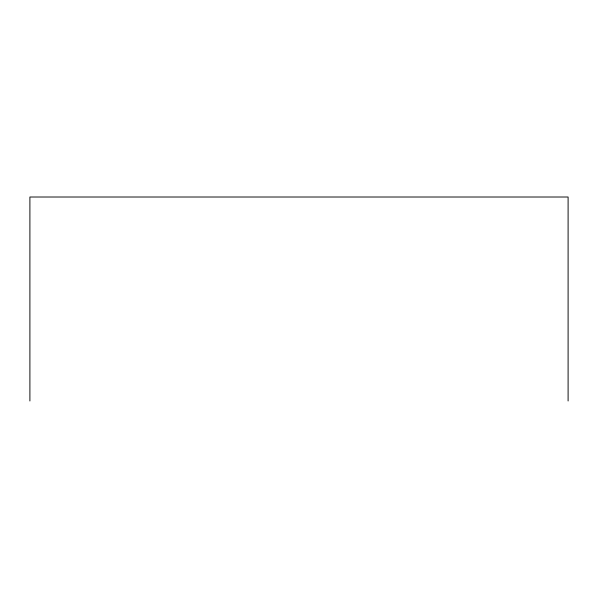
<?xml version="1.0" encoding="UTF-8"?>
<svg xmlns="http://www.w3.org/2000/svg" width="598" height="598" viewBox="0 0 598 598"><rect width="100%" height="100%" fill="white"/><g stroke="black" fill="none" stroke-linecap="round" stroke-linejoin="round"><path stroke-width="0.9" d="M568.1 400.989L568.1 197.011L29.9 197.011L29.9 400.989"/></g></svg>
